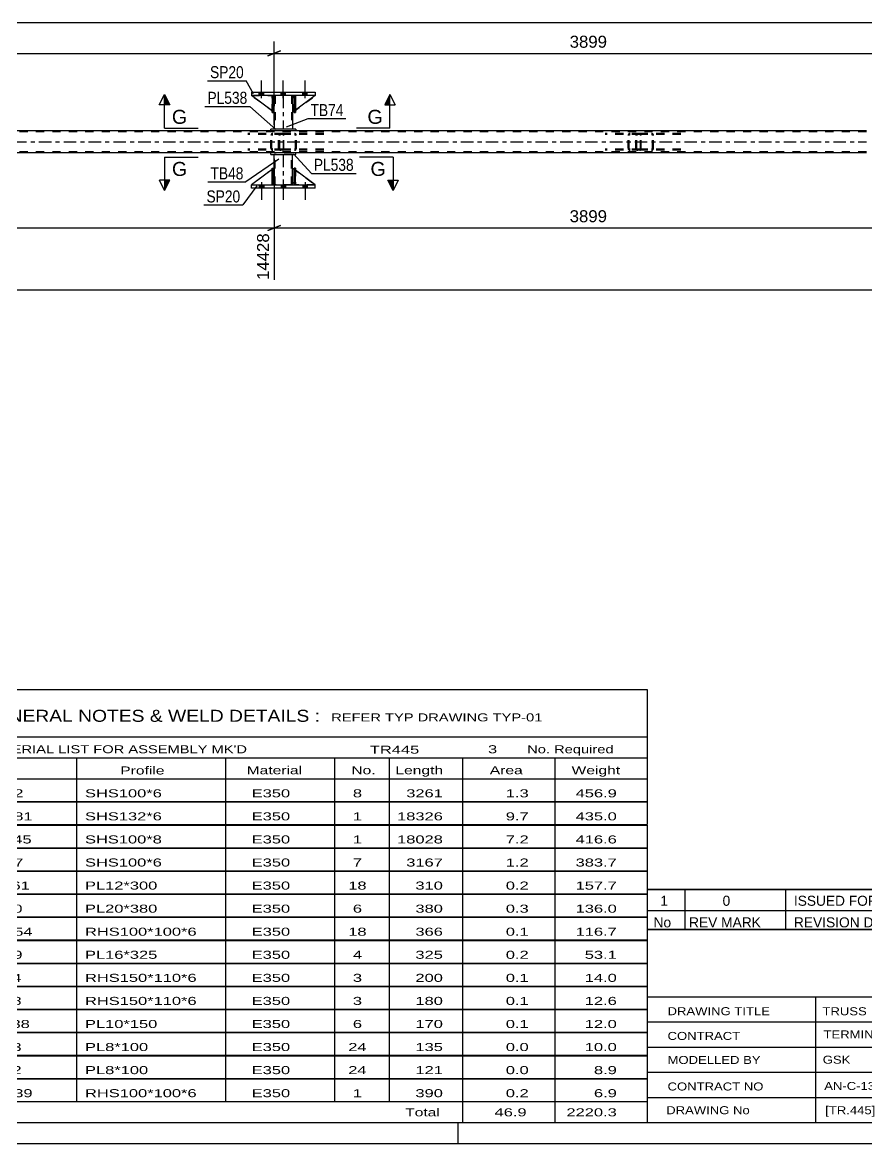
# Model space of a CAD drawing. Header units: millimetres. Extents: x 0 to 841, y 0 to 594.
# Drawn here: x 527.1 to 728.3, y 0 to 267.3 of the extents above; entities that cross this region are included whole.
import ezdxf

# ---------------------------------------------------------------- set-up
doc = ezdxf.new("R2010")
doc.units = ezdxf.units.MM
doc.linetypes.add('DXK_LINE_DOT2', pattern=[3.9198, 1.9599, -1.9599])
doc.linetypes.add('DXK_LINE_DOT3', pattern=[5.9187, 2.979, -0.9799, 0.9799, -0.9799])
doc.styles.add('Arial', font='ARIAL.TTF', dxfattribs={"height": 0.2})
doc.styles.add('Arial Narrow', font='ARIALN.TTF', dxfattribs={"height": 0.2})

# ---------------------------------------------------------------- blocks, each defined once
blk = doc.blocks.new('Unknown-317662454-1113')
at = {"color": 5, "linetype": 'Continuous'}
for p, q in [((5, 5), (836, 5)), ((631, 0), (631, 5)), ((0, 0), (841, 0))]:
    blk.add_line(p, q, dxfattribs=at)
blk = doc.blocks.new('Part-317662454-4655 - 4581')
at = {"color": 2, "linetype": 'Continuous'}
for p, q in [((591.83, 249.63), (591.48, 249.27)), ((591.48, 249.27), (591.48, 245.87)), ((596.88, 249.87), (592.15, 246.37)), ((591.48, 245.87), (591.83, 246.13))]:
    blk.add_line(p, q, dxfattribs=at)
at = {"color": 7, "linetype": 'DXK_LINE_DOT2'}
for p, q in [((592.08, 249.87), (591.83, 249.63)), ((596.88, 249.87), (592.08, 249.87)), ((596.88, 249.87), (596.88, 249.87)), ((596.88, 249.87), (596.88, 249.87)), ((592.15, 246.37), (591.83, 246.13))]:
    blk.add_line(p, q, dxfattribs=at)
blk = doc.blocks.new('Part-317662454-4632 - 4581')
at = {"color": 2, "linetype": 'Continuous'}
for p, q in [((592.28, 236.19), (586.28, 236.19)), ((586.28, 235.79), (586.28, 236.19)), ((586.28, 235.79), (592.28, 235.79)), ((592.28, 235.79), (592.28, 236.19))]:
    blk.add_line(p, q, dxfattribs=at)
blk = doc.blocks.new('Part-317662454-4585 - 4581')
at = {"color": 7, "linetype": 'DXK_LINE_DOT2'}
for p, q in [((588.67, 240.83), (588.48, 240.8)), ((588.58, 240.57), (588.67, 240.59)), ((598.9, 240.83), (588.67, 240.83)), ((598.9, 240.59), (588.67, 240.59)), ((592.1, 240.8), (591.91, 240.83)), ((591.91, 240.59), (592.01, 240.57)), ((588.2, 240.54), (588.16, 240.35)), ((588.16, 237.31), (588.16, 240.35)), ((588.42, 240.35), (588.44, 240.44)), ((588.42, 237.31), (588.42, 240.35)), ((588.44, 240.44), (588.49, 240.52)), ((588.49, 240.52), (588.58, 240.57)), ((592.01, 240.57), (592.09, 240.52)), ((592.09, 240.52), (592.14, 240.44)), ((592.14, 240.44), (592.16, 240.35)), ((592.16, 237.31), (592.16, 240.35)), ((592.42, 240.35), (592.38, 240.54)), ((592.42, 237.31), (592.42, 240.35)), ((588.16, 237.31), (588.2, 237.13)), ((588.44, 237.22), (588.42, 237.31)), ((588.49, 237.14), (588.44, 237.22)), ((588.48, 236.87), (588.67, 236.83)), ((588.58, 237.09), (588.49, 237.14)), ((588.67, 237.07), (588.58, 237.09)), ((598.9, 237.07), (588.67, 237.07)), ((598.9, 236.83), (588.67, 236.83)), ((592.01, 237.09), (591.91, 237.07)), ((591.91, 236.83), (592.1, 236.87)), ((592.09, 237.14), (592.01, 237.09)), ((592.14, 237.22), (592.09, 237.14)), ((592.16, 237.31), (592.14, 237.22)), ((592.38, 237.13), (592.42, 237.31))]:
    blk.add_line(p, q, dxfattribs=at)
for centre, start, end in [((588.65, 240.33), 110.7583, 155.6801), ((591.93, 240.33), 24.3199, 69.2417), ((588.65, 237.33), 204.3199, 249.2417), ((591.93, 237.33), 290.7583, 335.6801)]:
    blk.add_arc(centre, 0.496, start, end, dxfattribs=at)
blk = doc.blocks.new('Part-317662454-4637 - 4581')
at = {"color": 2, "linetype": 'Continuous'}
for p, q in [((592.28, 241.87), (586.28, 241.87)), ((586.28, 241.47), (586.28, 241.87)), ((592.28, 241.47), (586.28, 241.47)), ((592.28, 241.87), (592.28, 241.47))]:
    blk.add_line(p, q, dxfattribs=at)
blk = doc.blocks.new('Part-317662454-4652 - 4581')
at = {"color": 2, "linetype": 'Continuous'}
for p, q in [((581.68, 250.67), (581.68, 249.87)), ((581.68, 250.67), (596.88, 250.67)), ((596.88, 249.87), (581.68, 249.87)), ((596.88, 250.67), (596.88, 249.87))]:
    blk.add_line(p, q, dxfattribs=at)
blk = doc.blocks.new('Part-317662454-4654 - 4581')
at = {"color": 7, "linetype": 'DXK_LINE_DOT2'}
for p, q in [((592.08, 249.87), (591.48, 249.27)), ((591.48, 245.87), (596.88, 249.87)), ((591.48, 249.27), (591.48, 245.87)), ((596.88, 249.87), (592.08, 249.87))]:
    blk.add_line(p, q, dxfattribs=at)
blk = doc.blocks.new('Part-317662454-4663 - 4581')
at = {"color": 7, "linetype": 'DXK_LINE_DOT2'}
for p, q in [((587.08, 232.59), (581.68, 228.59)), ((587.08, 229.19), (587.08, 232.59)), ((587.08, 232.59), (587.08, 229.19)), ((581.68, 228.59), (586.48, 228.59)), ((586.48, 228.59), (587.08, 229.19)), ((587.08, 229.19), (586.48, 228.59)), ((587.08, 229.19), (587.08, 229.19))]:
    blk.add_line(p, q, dxfattribs=at)
blk = doc.blocks.new('Part-317662454-4666 - 4581')
at = {"color": 2, "linetype": 'Continuous'}
for p, q in [((591.83, 228.59), (591.83, 232.59)), ((591.83, 232.59), (592.15, 232.59)), ((592.15, 228.59), (592.15, 232.59)), ((591.83, 228.59), (591.83, 228.59)), ((592.15, 228.59), (591.83, 228.59))]:
    blk.add_line(p, q, dxfattribs=at)
at = {"color": 7, "linetype": 'DXK_LINE_DOT2'}
for p, q in [((591.83, 232.59), (591.83, 229.19)), ((592.15, 229.19), (592.15, 232.59)), ((591.83, 229.19), (591.83, 228.59)), ((591.83, 229.19), (592.15, 229.19)), ((591.83, 228.59), (591.83, 228.59)), ((591.83, 228.59), (591.83, 228.59)), ((592.15, 228.59), (592.15, 229.19)), ((592.15, 228.59), (592.15, 228.59))]:
    blk.add_line(p, q, dxfattribs=at)
blk = doc.blocks.new('Part-317662454-4673 - 4581')
at = {"color": 7, "linetype": 'DXK_LINE_DOT2'}
for p, q in [((674.29, 240.83), (665.97, 240.83)), ((674.29, 240.59), (665.97, 240.59)), ((671.95, 240.83), (671.76, 240.8)), ((671.86, 240.57), (671.95, 240.59)), ((673.3, 240.59), (673.3, 240.83)), ((674.39, 240.8), (674.29, 240.83)), ((674.29, 240.59), (674.34, 240.57)), ((674.48, 240.69), (674.39, 240.8)), ((674.54, 240.54), (674.48, 240.69)), ((671.49, 240.54), (671.45, 240.35)), ((671.45, 237.31), (671.45, 240.35)), ((671.7, 240.35), (671.72, 240.44)), ((671.7, 237.31), (671.7, 240.35)), ((671.72, 240.44), (671.78, 240.52)), ((671.78, 240.52), (671.86, 240.57)), ((674.34, 240.57), (674.38, 240.52)), ((674.38, 240.52), (674.41, 240.44)), ((674.41, 240.44), (674.42, 240.35)), ((674.42, 237.31), (674.42, 240.35)), ((674.56, 240.35), (674.54, 240.54)), ((674.56, 237.31), (674.56, 240.35)), ((674.29, 237.07), (665.97, 237.07)), ((674.29, 236.83), (665.97, 236.83)), ((671.45, 237.31), (671.49, 237.13)), ((671.72, 237.22), (671.7, 237.31)), ((671.78, 237.14), (671.72, 237.22)), ((671.76, 236.87), (671.95, 236.83)), ((671.86, 237.09), (671.78, 237.14)), ((671.95, 237.07), (671.86, 237.09)), ((673.3, 236.83), (673.3, 237.07)), ((674.34, 237.09), (674.29, 237.07)), ((674.29, 236.83), (674.39, 236.87)), ((674.38, 237.14), (674.34, 237.09)), ((674.41, 237.22), (674.38, 237.14)), ((674.39, 236.87), (674.48, 236.97)), ((674.42, 237.31), (674.41, 237.22)), ((674.48, 236.97), (674.54, 237.13)), ((674.54, 237.13), (674.56, 237.31))]:
    blk.add_line(p, q, dxfattribs=at)
for centre, start, end in [((671.94, 240.34), 111.1941, 156.1506), ((671.94, 237.33), 203.8494, 248.8059)]:
    blk.add_arc(centre, 0.492, start, end, dxfattribs=at)
blk = doc.blocks.new('Part-317662454-4675 - 4581')
at = {"color": 2, "linetype": 'Continuous'}
for p, q in [((587.08, 232.59), (586.95, 232.5)), ((587.08, 229.19), (587.08, 232.59)), ((586.63, 232.26), (581.68, 228.59)), ((586.63, 228.75), (586.48, 228.59)), ((587.08, 229.19), (586.95, 229.07)), ((587.08, 229.19), (587.08, 229.19))]:
    blk.add_line(p, q, dxfattribs=at)
at = {"color": 7, "linetype": 'DXK_LINE_DOT2'}
for p, q in [((587.08, 229.19), (587.08, 232.59)), ((586.95, 232.5), (586.63, 232.26)), ((581.68, 228.59), (581.68, 228.59)), ((581.68, 228.59), (586.48, 228.59)), ((587.08, 229.19), (586.48, 228.59)), ((586.95, 229.07), (586.63, 228.75))]:
    blk.add_line(p, q, dxfattribs=at)
blk = doc.blocks.new('Part-317662454-4676 - 4581')
at = {"color": 7, "linetype": 'DXK_LINE_DOT2'}
for p, q in [((592.15, 232.59), (591.83, 232.59)), ((591.83, 229.19), (591.83, 232.59)), ((591.83, 232.59), (591.83, 228.59)), ((592.15, 232.59), (592.15, 229.19)), ((592.15, 228.59), (592.15, 232.59)), ((592.15, 229.19), (591.83, 229.19)), ((591.83, 228.59), (591.83, 229.19)), ((592.15, 228.59), (591.83, 228.59)), ((592.15, 229.19), (592.15, 228.59)), ((592.15, 228.59), (592.15, 228.59))]:
    blk.add_line(p, q, dxfattribs=at)
blk = doc.blocks.new('Part-317662454-4694 - 4581')
at = {"color": 7, "linetype": 'DXK_LINE_DOT2'}
for p, q in [((673.81, 240.83), (673.61, 240.8)), ((673.71, 240.57), (673.81, 240.59)), ((684.04, 240.83), (673.81, 240.83)), ((684.04, 240.59), (673.81, 240.59)), ((677.24, 240.8), (677.04, 240.83)), ((677.04, 240.59), (677.14, 240.57)), ((673.34, 240.54), (673.3, 240.35)), ((673.3, 237.31), (673.3, 240.35)), ((673.55, 240.35), (673.57, 240.44)), ((673.55, 237.31), (673.55, 240.35)), ((673.57, 240.44), (673.63, 240.52)), ((673.63, 240.52), (673.71, 240.57)), ((677.14, 240.57), (677.22, 240.52)), ((677.22, 240.52), (677.28, 240.44)), ((677.28, 240.44), (677.3, 240.35)), ((677.3, 237.31), (677.3, 240.35)), ((677.55, 240.35), (677.51, 240.54)), ((677.55, 237.31), (677.55, 240.35)), ((673.3, 237.31), (673.34, 237.13)), ((673.57, 237.22), (673.55, 237.31)), ((673.63, 237.14), (673.57, 237.22)), ((673.61, 236.87), (673.81, 236.83)), ((673.71, 237.09), (673.63, 237.14)), ((673.81, 237.07), (673.71, 237.09)), ((684.04, 237.07), (673.81, 237.07)), ((684.04, 236.83), (673.81, 236.83)), ((677.14, 237.09), (677.04, 237.07)), ((677.04, 236.83), (677.24, 236.87)), ((677.22, 237.14), (677.14, 237.09)), ((677.28, 237.22), (677.22, 237.14)), ((677.3, 237.31), (677.28, 237.22)), ((677.51, 237.13), (677.55, 237.31))]:
    blk.add_line(p, q, dxfattribs=at)
for centre, start, end in [((673.79, 240.33), 110.7583, 155.6801), ((677.06, 240.33), 24.3199, 69.2417), ((673.79, 237.33), 204.3199, 249.2417), ((677.06, 237.33), 290.7583, 335.6801)]:
    blk.add_arc(centre, 0.496, start, end, dxfattribs=at)
blk = doc.blocks.new('Part-317662454-4734 - 4581')
at = {"color": 7, "linetype": 'DXK_LINE_DOT2'}
for p, q in [((587.08, 245.87), (581.68, 249.87)), ((581.68, 249.87), (586.48, 249.87)), ((586.48, 249.87), (587.08, 249.27)), ((587.08, 249.27), (586.48, 249.87)), ((587.08, 249.27), (587.08, 245.87)), ((587.08, 249.27), (587.08, 249.27)), ((587.08, 249.27), (587.08, 245.87))]:
    blk.add_line(p, q, dxfattribs=at)
blk = doc.blocks.new('Part-317662454-4735 - 4581')
at = {"color": 2, "linetype": 'Continuous'}
for p, q in [((586.63, 246.2), (581.68, 249.87)), ((586.63, 249.72), (586.48, 249.87)), ((587.08, 249.27), (586.95, 249.4)), ((587.08, 249.27), (587.08, 249.27)), ((587.08, 245.87), (587.08, 249.27)), ((586.95, 245.97), (587.08, 245.87)), ((587.08, 245.87), (587.08, 245.87))]:
    blk.add_line(p, q, dxfattribs=at)
at = {"color": 7, "linetype": 'DXK_LINE_DOT2'}
for p, q in [((586.48, 249.87), (581.68, 249.87)), ((581.68, 249.87), (581.68, 249.87)), ((586.48, 249.87), (587.08, 249.27)), ((586.95, 249.4), (586.63, 249.72)), ((587.08, 249.27), (587.08, 245.87)), ((586.95, 245.97), (586.63, 246.2))]:
    blk.add_line(p, q, dxfattribs=at)
blk = doc.blocks.new('Part-317662454-4736 - 4581')
at = {"color": 7, "linetype": 'DXK_LINE_DOT2'}
for p, q in [((591.83, 249.27), (591.83, 249.87)), ((591.83, 249.87), (591.83, 249.87)), ((591.83, 249.87), (591.83, 245.87)), ((591.83, 249.87), (592.15, 249.87)), ((591.83, 245.87), (591.83, 249.27)), ((591.83, 249.27), (592.15, 249.27)), ((592.15, 249.87), (592.15, 249.27)), ((592.15, 245.87), (592.15, 249.87)), ((592.15, 249.27), (592.15, 245.87)), ((591.83, 245.87), (592.15, 245.87))]:
    blk.add_line(p, q, dxfattribs=at)
blk = doc.blocks.new('Part-317662454-4747 - 4581')
at = {"color": 7, "linetype": 'DXK_LINE_DOT2'}
for p, q in [((586.63, 232.59), (586.95, 232.59)), ((586.63, 229.19), (586.63, 232.59)), ((586.63, 232.59), (586.63, 228.59)), ((586.95, 232.59), (586.95, 229.19)), ((586.95, 228.59), (586.95, 232.5)), ((586.95, 229.19), (586.63, 229.19)), ((586.63, 228.59), (586.63, 229.19)), ((586.95, 228.59), (586.63, 228.59)), ((586.95, 229.19), (586.95, 228.59)), ((586.95, 228.59), (586.95, 228.59))]:
    blk.add_line(p, q, dxfattribs=at)
blk = doc.blocks.new('Part-317662454-4749 - 4581')
at = {"color": 2, "linetype": 'Continuous'}
for p, q in [((586.63, 228.59), (586.63, 232.59)), ((586.63, 232.59), (586.95, 232.59)), ((586.95, 228.59), (586.95, 232.59)), ((586.63, 228.59), (586.63, 228.59)), ((586.95, 228.59), (586.63, 228.59))]:
    blk.add_line(p, q, dxfattribs=at)
at = {"color": 7, "linetype": 'DXK_LINE_DOT2'}
for p, q in [((586.63, 232.59), (586.63, 229.19)), ((586.95, 229.19), (586.95, 232.59)), ((586.63, 229.19), (586.63, 228.59)), ((586.63, 229.19), (586.95, 229.19)), ((586.63, 228.59), (586.63, 228.59)), ((586.63, 228.59), (586.63, 228.59)), ((586.95, 228.59), (586.95, 229.19)), ((586.95, 228.59), (586.95, 228.59))]:
    blk.add_line(p, q, dxfattribs=at)
blk = doc.blocks.new('Part-317662454-4872 - 4581')
at = {"color": 7, "linetype": 'DXK_LINE_DOT2'}
for p, q in [((591.48, 229.19), (591.48, 232.59)), ((591.48, 232.59), (596.88, 228.59)), ((592.08, 228.59), (591.48, 229.19)), ((596.88, 228.59), (592.08, 228.59))]:
    blk.add_line(p, q, dxfattribs=at)
blk = doc.blocks.new('Part-317662454-4770 - 4581')
at = {"color": 2, "linetype": 'Continuous'}
for p, q in [((728.27, 241.47), (69.36, 241.47)), ((728.27, 236.19), (69.36, 236.19))]:
    blk.add_line(p, q, dxfattribs=at)
at = {"color": 7, "linetype": 'DXK_LINE_DOT2'}
for p, q in [((728.27, 241.23), (69.36, 241.23)), ((728.27, 236.43), (69.36, 236.43))]:
    blk.add_line(p, q, dxfattribs=at)
at = {"color": 7, "linetype": 'DXK_LINE_DOT3'}
blk.add_line((69.36, 238.83), (728.27, 238.83), dxfattribs=at)
blk = doc.blocks.new('Bolt-317662454-4784 - 4581')
at = {"linetype": 'Continuous'}
for points in [[(583.56, 227.79), (584.6, 227.79), (584.6, 228.59), (583.56, 228.59)], [(583.56, 227.79), (584.6, 227.79), (584.6, 228.59), (583.56, 228.59)], [(583.56, 227.79), (584.6, 227.79), (584.6, 228.59), (583.56, 228.59)], [(588.76, 227.79), (589.8, 227.79), (589.8, 228.59), (588.76, 228.59)], [(588.76, 227.79), (589.8, 227.79), (589.8, 228.59), (588.76, 228.59)], [(593.96, 227.79), (595, 227.79), (595, 228.59), (593.96, 228.59)], [(593.96, 227.79), (595, 227.79), (595, 228.59), (593.96, 228.59)], [(593.96, 227.79), (595, 227.79), (595, 228.59), (593.96, 228.59)]]:
    blk.add_hatch(color=1, dxfattribs=at).paths.add_polyline_path(points)
at = {"color": 1, "linetype": 'Continuous'}
for p, q in [((583.56, 228.59), (583.56, 227.79)), ((583.56, 228.59), (583.56, 227.79)), ((583.56, 228.59), (583.56, 227.79)), ((584.08, 229.19), (584.08, 224.99)), ((584.08, 229.19), (584.08, 224.99)), ((584.08, 229.19), (584.08, 224.99)), ((584.6, 228.59), (584.6, 227.79)), ((584.6, 228.59), (584.6, 227.79)), ((584.6, 228.59), (584.6, 227.79)), ((588.76, 228.59), (588.76, 227.79)), ((588.76, 228.59), (588.76, 227.79)), ((589.28, 229.19), (589.28, 224.99)), ((589.28, 229.19), (589.28, 224.99)), ((589.8, 228.59), (589.8, 227.79)), ((589.8, 228.59), (589.8, 227.79)), ((593.96, 228.59), (593.96, 227.79)), ((593.96, 228.59), (593.96, 227.79)), ((593.96, 228.59), (593.96, 227.79)), ((594.48, 229.19), (594.48, 224.99)), ((594.48, 229.19), (594.48, 224.99)), ((594.48, 229.19), (594.48, 224.99)), ((595, 228.59), (595, 227.79)), ((595, 228.59), (595, 227.79)), ((595, 228.59), (595, 227.79))]:
    blk.add_line(p, q, dxfattribs=at)
blk = doc.blocks.new('Part-317662454-4809 - 4581')
at = {"color": 2, "linetype": 'Continuous'}
for p, q in [((581.68, 227.79), (581.68, 228.59)), ((581.68, 228.59), (596.88, 228.59)), ((596.88, 227.79), (581.68, 227.79)), ((596.88, 227.79), (596.88, 228.59))]:
    blk.add_line(p, q, dxfattribs=at)
blk = doc.blocks.new('Part-317662454-4810 - 4581')
at = {"color": 2, "linetype": 'Continuous'}
for p, q in [((592.15, 249.87), (591.83, 249.87)), ((591.83, 249.87), (591.83, 245.87)), ((592.15, 249.87), (592.15, 249.87)), ((592.15, 249.87), (592.15, 245.87)), ((592.15, 245.87), (591.83, 245.87))]:
    blk.add_line(p, q, dxfattribs=at)
at = {"color": 7, "linetype": 'DXK_LINE_DOT2'}
for p, q in [((591.83, 249.87), (591.83, 249.27)), ((591.83, 249.87), (591.83, 249.87)), ((592.15, 249.27), (591.83, 249.27)), ((591.83, 249.27), (591.83, 245.87)), ((592.15, 249.27), (592.15, 249.87)), ((592.15, 249.87), (592.15, 249.87)), ((592.15, 245.87), (592.15, 249.27))]:
    blk.add_line(p, q, dxfattribs=at)
blk = doc.blocks.new('Part-317662454-4837 - 4581')
at = {"color": 2, "linetype": 'Continuous'}
for p, q in [((587.08, 232.59), (587.08, 235.79)), ((591.48, 232.59), (591.48, 235.79)), ((587.08, 228.59), (587.08, 229.19)), ((591.48, 228.59), (591.48, 229.19))]:
    blk.add_line(p, q, dxfattribs=at)
at = {"color": 7, "linetype": 'DXK_LINE_DOT2'}
for p, q in [((591.48, 235.79), (587.08, 235.79)), ((587.32, 228.59), (587.32, 235.79)), ((591.24, 228.59), (591.24, 235.79)), ((587.08, 229.19), (587.08, 232.59)), ((591.48, 229.19), (591.48, 232.59)), ((591.48, 228.59), (587.08, 228.59))]:
    blk.add_line(p, q, dxfattribs=at)
at = {"color": 7, "linetype": 'DXK_LINE_DOT3'}
blk.add_line((589.28, 235.79), (589.28, 228.59), dxfattribs=at)
blk = doc.blocks.new('Part-317662454-4840 - 4581')
at = {"color": 7, "linetype": 'DXK_LINE_DOT2'}
for p, q in [((586.63, 249.27), (586.63, 249.87)), ((586.63, 249.87), (586.63, 249.87)), ((586.63, 249.87), (586.63, 245.87)), ((586.63, 249.87), (586.95, 249.87)), ((586.63, 245.87), (586.63, 249.27)), ((586.63, 249.27), (586.95, 249.27)), ((586.95, 249.87), (586.95, 249.27)), ((586.95, 245.87), (586.95, 249.87)), ((586.95, 249.27), (586.95, 245.87)), ((586.63, 245.87), (586.95, 245.87))]:
    blk.add_line(p, q, dxfattribs=at)
blk = doc.blocks.new('Part-317662454-4842 - 4581')
at = {"color": 2, "linetype": 'Continuous'}
for p, q in [((586.95, 249.87), (586.63, 249.87)), ((586.63, 249.87), (586.63, 245.87)), ((586.95, 249.87), (586.95, 249.87)), ((586.95, 249.87), (586.95, 245.87)), ((586.95, 245.87), (586.63, 245.87))]:
    blk.add_line(p, q, dxfattribs=at)
at = {"color": 7, "linetype": 'DXK_LINE_DOT2'}
for p, q in [((586.63, 249.87), (586.63, 249.27)), ((586.63, 249.87), (586.63, 249.87)), ((586.95, 249.27), (586.63, 249.27)), ((586.63, 249.27), (586.63, 245.87)), ((586.95, 249.27), (586.95, 249.87)), ((586.95, 249.87), (586.95, 249.87)), ((586.95, 245.87), (586.95, 249.27))]:
    blk.add_line(p, q, dxfattribs=at)
blk = doc.blocks.new('Part-317662454-4854 - 4581')
at = {"color": 7, "linetype": 'DXK_LINE_DOT2'}
for p, q in [((589.15, 240.83), (580.83, 240.83)), ((589.15, 240.59), (580.83, 240.59)), ((586.82, 240.83), (586.63, 240.8)), ((586.72, 240.57), (586.82, 240.59)), ((588.16, 240.59), (588.16, 240.83)), ((589.26, 240.8), (589.15, 240.83)), ((589.15, 240.59), (589.21, 240.57)), ((589.35, 240.69), (589.26, 240.8)), ((589.41, 240.54), (589.35, 240.69)), ((586.36, 240.54), (586.32, 240.35)), ((586.32, 237.31), (586.32, 240.35)), ((586.57, 240.35), (586.59, 240.44)), ((586.57, 237.31), (586.57, 240.35)), ((586.59, 240.44), (586.64, 240.52)), ((586.64, 240.52), (586.72, 240.57)), ((589.21, 240.57), (589.25, 240.52)), ((589.25, 240.52), (589.28, 240.44)), ((589.28, 240.44), (589.29, 240.35)), ((589.29, 237.31), (589.29, 240.35)), ((589.43, 240.35), (589.41, 240.54)), ((589.43, 237.31), (589.43, 240.35)), ((589.15, 237.07), (580.83, 237.07)), ((589.15, 236.83), (580.83, 236.83)), ((586.32, 237.31), (586.36, 237.13)), ((586.59, 237.22), (586.57, 237.31)), ((586.64, 237.14), (586.59, 237.22)), ((586.63, 236.87), (586.82, 236.83)), ((586.72, 237.09), (586.64, 237.14)), ((586.82, 237.07), (586.72, 237.09)), ((588.16, 236.83), (588.16, 237.07)), ((589.21, 237.09), (589.15, 237.07)), ((589.15, 236.83), (589.26, 236.87)), ((589.25, 237.14), (589.21, 237.09)), ((589.28, 237.22), (589.25, 237.14)), ((589.26, 236.87), (589.35, 236.97)), ((589.29, 237.31), (589.28, 237.22)), ((589.35, 236.97), (589.41, 237.13)), ((589.41, 237.13), (589.43, 237.31))]:
    blk.add_line(p, q, dxfattribs=at)
for centre, start, end in [((586.81, 240.34), 111.1941, 156.1506), ((586.81, 237.33), 203.8494, 248.8059)]:
    blk.add_arc(centre, 0.492, start, end, dxfattribs=at)
blk = doc.blocks.new('Bolt-317662454-4857 - 4581')
at = {"linetype": 'Continuous'}
for points in [[(584.6, 250.67), (583.56, 250.67), (583.56, 249.87), (584.6, 249.87)], [(584.6, 250.67), (583.56, 250.67), (583.56, 249.87), (584.6, 249.87)], [(584.6, 250.67), (583.56, 250.67), (583.56, 249.87), (584.6, 249.87)], [(589.8, 250.67), (588.76, 250.67), (588.76, 249.87), (589.8, 249.87)], [(589.8, 250.67), (588.76, 250.67), (588.76, 249.87), (589.8, 249.87)], [(595, 250.67), (593.96, 250.67), (593.96, 249.87), (595, 249.87)], [(595, 250.67), (593.96, 250.67), (593.96, 249.87), (595, 249.87)], [(595, 250.67), (593.96, 250.67), (593.96, 249.87), (595, 249.87)]]:
    blk.add_hatch(color=1, dxfattribs=at).paths.add_polyline_path(points)
at = {"color": 1, "linetype": 'Continuous'}
for p, q in [((584.08, 249.27), (584.08, 253.47)), ((584.08, 249.27), (584.08, 253.47)), ((584.08, 249.27), (584.08, 253.47)), ((589.28, 249.27), (589.28, 253.47)), ((589.28, 249.27), (589.28, 253.47)), ((594.48, 249.27), (594.48, 253.47)), ((594.48, 249.27), (594.48, 253.47)), ((594.48, 249.27), (594.48, 253.47)), ((583.56, 249.87), (583.56, 250.67)), ((583.56, 249.87), (583.56, 250.67)), ((583.56, 249.87), (583.56, 250.67)), ((584.6, 249.87), (584.6, 250.67)), ((584.6, 249.87), (584.6, 250.67)), ((584.6, 249.87), (584.6, 250.67)), ((588.76, 249.87), (588.76, 250.67)), ((588.76, 249.87), (588.76, 250.67)), ((589.8, 249.87), (589.8, 250.67)), ((589.8, 249.87), (589.8, 250.67)), ((593.96, 249.87), (593.96, 250.67)), ((593.96, 249.87), (593.96, 250.67)), ((593.96, 249.87), (593.96, 250.67)), ((595, 249.87), (595, 250.67)), ((595, 249.87), (595, 250.67)), ((595, 249.87), (595, 250.67))]:
    blk.add_line(p, q, dxfattribs=at)
blk = doc.blocks.new('Part-317662454-4871 - 4581')
at = {"color": 2, "linetype": 'Continuous'}
for p, q in [((587.08, 249.87), (587.08, 249.27)), ((591.48, 249.87), (591.48, 249.27)), ((587.08, 245.87), (587.08, 241.87)), ((591.48, 245.87), (591.48, 241.87))]:
    blk.add_line(p, q, dxfattribs=at)
at = {"color": 7, "linetype": 'DXK_LINE_DOT2'}
for p, q in [((591.48, 249.87), (587.08, 249.87)), ((587.08, 249.27), (587.08, 245.87)), ((587.32, 249.87), (587.32, 241.87)), ((591.24, 249.87), (591.24, 241.87)), ((591.48, 249.27), (591.48, 245.87)), ((591.48, 241.87), (587.08, 241.87))]:
    blk.add_line(p, q, dxfattribs=at)
at = {"color": 7, "linetype": 'DXK_LINE_DOT3'}
blk.add_line((589.28, 249.87), (589.28, 241.87), dxfattribs=at)
blk = doc.blocks.new('Part-317662454-4873 - 4581')
at = {"color": 2, "linetype": 'Continuous'}
for p, q in [((591.48, 229.19), (591.48, 232.59)), ((591.48, 232.59), (591.83, 232.33)), ((596.88, 228.59), (592.15, 232.09)), ((591.83, 228.84), (591.48, 229.19))]:
    blk.add_line(p, q, dxfattribs=at)
at = {"color": 7, "linetype": 'DXK_LINE_DOT2'}
for p, q in [((592.15, 232.09), (591.83, 232.33)), ((591.83, 228.84), (592.08, 228.59)), ((592.08, 228.59), (596.88, 228.59))]:
    blk.add_line(p, q, dxfattribs=at)
blk = doc.blocks.new('StraightDimension-317662454-4930 - 4581')
at = {"color": 7, "linetype": 'Continuous'}
for p, q in [((736.89, 236.23), (736.89, 205.9)), ((587.08, 234.79), (587.08, 205.9)), ((588.58, 218.92), (585.58, 217.72)), ((587.08, 218.32), (736.89, 218.32)), ((735.39, 217.72), (738.39, 218.92))]:
    blk.add_line(p, q, dxfattribs=at)
at = {"color": 0}
blk.add_wipeout([(667.03, 219.07), (667.03, 223.27), (656.94, 223.27), (656.94, 219.07)], dxfattribs=at)
at = {"color": 0, "linetype": 'Continuous'}
blk.add_wipeout([(736.29, 217.62), (732.09, 217.62), (732.09, 205.3), (736.29, 205.3)], dxfattribs=at)
at = {"color": 3, "style": 'Arial'}
blk.add_text('3899', height=2.865, dxfattribs=at).set_placement((657.54, 219.67))
at = {"color": 3, "linetype": 'Continuous', "style": 'Arial'}
blk.add_text('18326', height=2.865, rotation=90.0002, dxfattribs=at).set_placement((735.69, 205.9))
blk = doc.blocks.new('StraightDimension-317662454-4879 - 4581')
at = {"color": 7, "linetype": 'Continuous'}
blk.add_line((60.1, 203.58), (737.53, 203.58), dxfattribs=at)
blk = doc.blocks.new('StraightDimension-317662454-4917 - 4581')
at = {"color": 7, "linetype": 'Continuous'}
for p, q in [((331.68, 234.79), (331.68, 208.12)), ((587.08, 234.79), (587.08, 205.9)), ((333.18, 218.92), (330.18, 217.72)), ((331.68, 218.32), (587.08, 218.32)), ((585.58, 217.72), (588.58, 218.92))]:
    blk.add_line(p, q, dxfattribs=at)
at = {"color": 0}
blk.add_wipeout([(464.43, 219.07), (464.43, 223.27), (454.33, 223.27), (454.33, 219.07)], dxfattribs=at)
at = {"color": 0, "linetype": 'Continuous'}
blk.add_wipeout([(586.48, 217.62), (582.28, 217.62), (582.28, 205.3), (586.48, 205.3)], dxfattribs=at)
at = {"color": 3, "style": 'Arial'}
blk.add_text('6385', height=2.865, dxfattribs=at).set_placement((454.93, 219.67))
at = {"color": 3, "linetype": 'Continuous', "style": 'Arial'}
blk.add_text('14428', height=2.865, rotation=90.0002, dxfattribs=at).set_placement((585.88, 205.9))
blk = doc.blocks.new('StraightDimension-317662454-4973 - 4581')
at = {"color": 7, "linetype": 'Continuous'}
for p, q in [((331.68, 242.87), (331.68, 262.78)), ((587.08, 242.87), (587.08, 262.78)), ((333.18, 260.53), (330.18, 259.33)), ((331.68, 259.93), (587.08, 259.93)), ((585.58, 259.33), (588.58, 260.53))]:
    blk.add_line(p, q, dxfattribs=at)
at = {"color": 0}
blk.add_wipeout([(464.43, 260.68), (464.43, 264.88), (454.33, 264.88), (454.33, 260.68)], dxfattribs=at)
at = {"color": 3, "style": 'Arial'}
blk.add_text('6385', height=2.865, dxfattribs=at).set_placement((454.93, 261.28))
blk = doc.blocks.new('StraightDimension-317662454-4986 - 4581')
at = {"color": 7, "linetype": 'Continuous'}
for p, q in [((587.08, 242.87), (587.08, 262.78)), ((736.89, 241.86), (736.89, 262.78)), ((588.58, 260.53), (585.58, 259.33)), ((587.08, 259.93), (736.89, 259.93)), ((735.39, 259.33), (738.39, 260.53))]:
    blk.add_line(p, q, dxfattribs=at)
at = {"color": 0}
blk.add_wipeout([(667.03, 260.68), (667.03, 264.88), (656.94, 264.88), (656.94, 260.68)], dxfattribs=at)
at = {"color": 3, "style": 'Arial'}
blk.add_text('3899', height=2.865, dxfattribs=at).set_placement((657.54, 261.28))
blk = doc.blocks.new('StraightDimension-317662454-16961 - 4581')
at = {"color": 7, "linetype": 'Continuous'}
blk.add_line((60.74, 267.31), (736.89, 267.31), dxfattribs=at)
blk = doc.blocks.new('Unknown-317662454-17746')
at = {"color": 7, "linetype": 'Continuous'}
for p, q in [((676, 51.05), (676, 5)), ((676, 51.05), (836, 51.05)), ((836, 51), (836, 5)), ((676, 35), (836, 35)), ((716.14, 35), (716.14, 5)), ((676, 29), (836, 29)), ((818, 5.05), (818, 29.05)), ((676, 23), (836, 23)), ((760.14, 23), (760.14, 5)), ((676, 17), (836, 17)), ((676, 11), (818, 11)), ((676, 5), (836, 5))]:
    blk.add_line(p, q, dxfattribs=at)
at = {"color": 7, "style": 'Arial Narrow'}
for s, height, width, p in [('DRAWING TITLE', 1.9089, 1.425378, (680.88, 30.61)), ('TRUSS', 1.909, 1.425378, (717.81, 30.59)), ('TERMINAL BUILDING', 1.9089, 1.425378, (718.06, 25.07)), ('CONTRACT', 1.909, 1.425378, (680.88, 24.71)), ('MODELLED BY', 1.9089, 1.425378, (680.88, 18.98)), ('GSK', 1.909, 1.425378, (717.88, 19.04)), ('ISSUED', 1.909, 1.425378, (760.94, 18.64)), ('08.05.2026', 1.909, 1.425378, (777.69, 18.52)), ('CONTRACT NO', 1.9089, 1.425378, (680.88, 12.66)), ('AN-C-1376', 1.909, 1.425378, (718.23, 12.78)), ('SCALE', 1.909, 1.425378, (760.94, 12.65)), ('A1', 6.204, 1.25, (822.24, 7.2)), ('DRAWING No', 1.909, 1.425378, (680.56, 7)), ('[TR.445]', 1.909, 1.425378, (718.46, 6.99)), ('1', 3.34, 1.5, (797.91, 5.68)), ('REVISION No.', 1.9089, 1.425378, (760.94, 5.77))]:
    blk.add_text(s, height=height, dxfattribs=dict(at, width=width)).set_placement(p)
at = {"color": 7, "linetype": 'Continuous', "style": 'Arial Narrow'}
for s, height, width, p in [('PH #', 2.1, 1.42538, (823.4, 24.55)), ('109', 2.1, 1.42538, (824.19, 18.65)), ('NTS', 1.909, 1.425378, (778, 13.05))]:
    blk.add_text(s, height=height, dxfattribs=dict(at, width=width)).set_placement(p)
blk = doc.blocks.new('Unknown-317662454-17747')
at = {"color": 7, "linetype": 'Continuous'}
for p, q in [((516, 108.25), (676, 108.25)), ((516, 97), (516, 108.25)), ((676, 108.25), (676, 97)), ((516, 97), (676, 97)), ((516, 97), (516, 92)), ((676, 97), (676, 92)), ((516, 92), (676, 92)), ((516, 92), (516, 87)), ((540, 92), (540, 87)), ((575.5, 92), (575.5, 87)), ((601.5, 92), (601.5, 87)), ((614.5, 92), (614.5, 87)), ((632, 92), (632, 87)), ((654, 92), (654, 87)), ((676, 92), (676, 87)), ((516, 87), (676, 87)), ((516, 86.95), (516, 81.55)), ((516, 86.95), (676, 86.95)), ((540, 87), (540, 81.5)), ((575.5, 87), (575.5, 81.5)), ((601.5, 87), (601.5, 81.5)), ((614.5, 87), (614.5, 81.5)), ((632, 87), (632, 81.5)), ((654, 87), (654, 81.5)), ((676, 86.95), (676, 81.55)), ((516, 81.55), (676, 81.55)), ((516, 81.45), (516, 76.05)), ((516, 81.45), (676, 81.45)), ((540, 81.5), (540, 76)), ((575.5, 81.5), (575.5, 76)), ((601.5, 81.5), (601.5, 76)), ((614.5, 81.5), (614.5, 76)), ((632, 81.5), (632, 76)), ((654, 81.5), (654, 76)), ((676, 81.45), (676, 76.05)), ((516, 76.05), (676, 76.05)), ((516, 75.95), (516, 70.55)), ((516, 75.95), (676, 75.95)), ((540, 76), (540, 70.5)), ((575.5, 76), (575.5, 70.5)), ((601.5, 76), (601.5, 70.5)), ((614.5, 76), (614.5, 70.5)), ((632, 76), (632, 70.5)), ((654, 76), (654, 70.5)), ((676, 75.95), (676, 70.55)), ((516, 70.55), (676, 70.55)), ((516, 70.45), (516, 65.05)), ((516, 70.45), (676, 70.45)), ((540, 70.5), (540, 65)), ((575.5, 70.5), (575.5, 65)), ((601.5, 70.5), (601.5, 65)), ((614.5, 70.5), (614.5, 65)), ((632, 70.5), (632, 65)), ((654, 70.5), (654, 65)), ((676, 70.45), (676, 65.05)), ((516, 65.05), (676, 65.05)), ((516, 64.95), (516, 59.55)), ((516, 64.95), (676, 64.95)), ((540, 65), (540, 59.5)), ((575.5, 65), (575.5, 59.5)), ((601.5, 65), (601.5, 59.5)), ((614.5, 65), (614.5, 59.5)), ((632, 65), (632, 59.5)), ((654, 65), (654, 59.5)), ((676, 64.95), (676, 59.55)), ((516, 59.55), (676, 59.55)), ((516, 59.45), (516, 54.05)), ((516, 59.45), (676, 59.45)), ((540, 59.5), (540, 54)), ((575.5, 59.5), (575.5, 54)), ((601.5, 59.5), (601.5, 54)), ((614.5, 59.5), (614.5, 54)), ((632, 59.5), (632, 54)), ((654, 59.5), (654, 54)), ((676, 59.45), (676, 54.05)), ((516, 54.05), (676, 54.05)), ((516, 53.95), (516, 48.55)), ((516, 53.95), (676, 53.95)), ((540, 54), (540, 48.5)), ((575.5, 54), (575.5, 48.5)), ((601.5, 54), (601.5, 48.5)), ((614.5, 54), (614.5, 48.5)), ((632, 54), (632, 48.5)), ((654, 54), (654, 48.5)), ((676, 53.95), (676, 48.55)), ((516, 48.55), (676, 48.55)), ((516, 48.45), (516, 43.05)), ((516, 48.45), (676, 48.45)), ((540, 48.5), (540, 43)), ((575.5, 48.5), (575.5, 43)), ((601.5, 48.5), (601.5, 43)), ((614.5, 48.5), (614.5, 43)), ((632, 48.5), (632, 43)), ((654, 48.5), (654, 43)), ((676, 48.45), (676, 43.05)), ((516, 43.05), (676, 43.05)), ((516, 42.95), (516, 37.55)), ((516, 42.95), (676, 42.95)), ((540, 43), (540, 37.5)), ((575.5, 43), (575.5, 37.5)), ((601.5, 43), (601.5, 37.5)), ((614.5, 43), (614.5, 37.5)), ((632, 43), (632, 37.5)), ((654, 43), (654, 37.5)), ((676, 42.95), (676, 37.55)), ((516, 37.55), (676, 37.55)), ((516, 37.45), (516, 32.05)), ((516, 37.45), (676, 37.45)), ((540, 37.5), (540, 32)), ((575.5, 37.5), (575.5, 32)), ((601.5, 37.5), (601.5, 32)), ((614.5, 37.5), (614.5, 32)), ((632, 37.5), (632, 32)), ((654, 37.5), (654, 32)), ((676, 37.45), (676, 32.05)), ((516, 32.05), (676, 32.05)), ((516, 31.95), (516, 26.55)), ((516, 31.95), (676, 31.95)), ((540, 32), (540, 26.5)), ((575.5, 32), (575.5, 26.5)), ((601.5, 32), (601.5, 26.5)), ((614.5, 32), (614.5, 26.5)), ((632, 32), (632, 26.5)), ((654, 32), (654, 26.5)), ((676, 31.95), (676, 26.55)), ((516, 26.55), (676, 26.55)), ((516, 26.45), (516, 21.05)), ((516, 26.45), (676, 26.45)), ((540, 26.5), (540, 21)), ((575.5, 26.5), (575.5, 21)), ((601.5, 26.5), (601.5, 21)), ((614.5, 26.5), (614.5, 21)), ((632, 26.5), (632, 21)), ((654, 26.5), (654, 21)), ((676, 26.45), (676, 21.05)), ((516, 21.05), (676, 21.05)), ((516, 20.95), (516, 15.55)), ((516, 20.95), (676, 20.95)), ((540, 21), (540, 15.5)), ((575.5, 21), (575.5, 15.5)), ((601.5, 21), (601.5, 15.5)), ((614.5, 21), (614.5, 15.5)), ((632, 21), (632, 15.5)), ((654, 21), (654, 15.5)), ((676, 20.95), (676, 15.55)), ((516, 15.55), (676, 15.55)), ((516, 15.45), (516, 10.05)), ((516, 15.45), (676, 15.45)), ((540, 15.5), (540, 10)), ((575.5, 15.5), (575.5, 10)), ((601.5, 15.5), (601.5, 10)), ((614.5, 15.5), (614.5, 10)), ((632, 15.5), (632, 10)), ((654, 15.5), (654, 10)), ((676, 15.45), (676, 10.05)), ((516, 10.05), (676, 10.05)), ((516, 10), (676, 10)), ((516, 10), (516, 5)), ((632, 10), (632, 5)), ((654, 10), (654, 5)), ((676, 10), (676, 5)), ((516, 5), (676, 5))]:
    blk.add_line(p, q, dxfattribs=at)
at = {"color": 7, "style": 'Arial Narrow'}
for s, height, width, p in [('GENERAL NOTES & WELD DETAILS :', 2.8633, 1.4, (517.15, 100.56)), ('REFER TYP DRAWING TYP-01', 1.9089, 1.6, (600.7, 100.66)), ("MATERIAL LIST FOR ASSEMBLY MK'D", 1.9089, 1.6, (517.15, 93.06)), ('TR445', 1.909, 1.794707, (609.9, 92.97)), ('3', 1.91, 1.794707, (638.08, 93.06)), ('No. Required', 1.9089, 1.6, (647.41, 93.06)), ('Mark', 1.909, 1.7, (517.34, 88)), ('Profile', 1.909, 1.7, (550.41, 88)), ('Material', 1.909, 1.7, (580.54, 88.06)), ('No.', 1.909, 1.7, (605.5, 88.06)), ('Length', 1.909, 1.7, (616, 88.06)), ('Area', 1.909, 1.7, (638.5, 88.06)), ('Weight', 1.909, 1.7, (658, 88.06))]:
    blk.add_text(s, height=height, dxfattribs=dict(at, width=width)).set_placement(p)
at = {"color": 7, "linetype": 'Continuous', "style": 'Arial Narrow'}
for s, height, width, p in [('M182', 1.909, 1.794707, (517.5, 82.56)), ('SHS100*6', 1.909, 1.794707, (542, 82.56)), ('E350', 1.909, 1.794707, (581.74, 82.56)), ('8', 1.91, 1.794707, (605.86, 82.56)), ('3261', 1.909, 1.794707, (618.58, 82.56)), ('1.3', 1.909, 1.794707, (642.32, 82.56)), ('456.9', 1.909, 1.794707, (658.96, 82.56)), ('BC181', 1.909, 1.794707, (517.5, 77.06)), ('SHS132*6', 1.909, 1.794707, (542, 77.06)), ('E350', 1.909, 1.794707, (581.74, 77.06)), ('1', 1.91, 1.794707, (605.86, 77.06)), ('18326', 1.909, 1.794707, (616.4, 77.06)), ('9.7', 1.909, 1.794707, (642.32, 77.06)), ('435.0', 1.909, 1.794707, (658.96, 77.06)), ('TR445', 1.909, 1.794707, (517.5, 71.56)), ('SHS100*8', 1.909, 1.794707, (542, 71.56)), ('E350', 1.909, 1.794707, (581.74, 71.56)), ('1', 1.91, 1.794707, (605.86, 71.56)), ('18028', 1.909, 1.794707, (616.4, 71.56)), ('7.2', 1.909, 1.794707, (642.32, 71.56)), ('416.6', 1.909, 1.794707, (658.96, 71.56)), ('M177', 1.909, 1.794707, (517.5, 66.06)), ('SHS100*6', 1.909, 1.794707, (542, 66.06)), ('E350', 1.909, 1.794707, (581.74, 66.06)), ('7', 1.91, 1.794707, (605.86, 66.06)), ('3167', 1.909, 1.794707, (618.58, 66.06)), ('1.2', 1.909, 1.794707, (642.32, 66.06)), ('383.7', 1.909, 1.794707, (658.96, 66.06)), ('PL761', 1.909, 1.794707, (517.5, 60.56)), ('PL12*300', 1.909, 1.794707, (542, 60.56)), ('E350', 1.909, 1.794707, (581.74, 60.56)), ('18', 1.909, 1.794707, (604.76, 60.56)), ('310', 1.909, 1.794707, (620.77, 60.56)), ('0.2', 1.909, 1.794707, (642.32, 60.56)), ('157.7', 1.909, 1.794707, (658.96, 60.56)), ('SP20', 1.909, 1.794707, (517.5, 55.06)), ('PL20*380', 1.909, 1.794707, (542, 55.06)), ('E350', 1.909, 1.794707, (581.74, 55.06)), ('6', 1.91, 1.794707, (605.86, 55.06)), ('380', 1.909, 1.794707, (620.77, 55.06)), ('0.3', 1.909, 1.794707, (642.32, 55.06)), ('136.0', 1.909, 1.794707, (658.96, 55.06)), ('M1454', 1.909, 1.794707, (517.5, 49.56)), ('RHS100*100*6', 1.9089, 1.794707, (542, 49.56)), ('E350', 1.909, 1.794707, (581.74, 49.56)), ('18', 1.909, 1.794707, (604.76, 49.56)), ('366', 1.909, 1.794707, (620.77, 49.56)), ('0.1', 1.909, 1.794707, (642.32, 49.56)), ('116.7', 1.909, 1.794707, (658.96, 49.56)), ('SP19', 1.909, 1.794707, (517.5, 44.06)), ('PL16*325', 1.909, 1.794707, (542, 44.06)), ('E350', 1.909, 1.794707, (581.74, 44.06)), ('4', 1.91, 1.794707, (605.86, 44.06)), ('325', 1.909, 1.794707, (620.77, 44.06)), ('0.2', 1.909, 1.794707, (642.32, 44.06)), ('53.1', 1.909, 1.794707, (661.14, 44.06)), ('TB74', 1.909, 1.794707, (517.5, 38.56)), ('RHS150*110*6', 1.9089, 1.794707, (542, 38.56)), ('E350', 1.909, 1.794707, (581.74, 38.56)), ('3', 1.91, 1.794707, (605.86, 38.56)), ('200', 1.909, 1.794707, (620.77, 38.56)), ('0.1', 1.909, 1.794707, (642.32, 38.56)), ('14.0', 1.909, 1.794707, (661.14, 38.56)), ('TB48', 1.909, 1.794707, (517.5, 33.06)), ('RHS150*110*6', 1.9089, 1.794707, (542, 33.06)), ('E350', 1.909, 1.794707, (581.74, 33.06)), ('3', 1.91, 1.794707, (605.86, 33.06)), ('180', 1.909, 1.794707, (620.77, 33.06)), ('0.1', 1.909, 1.794707, (642.32, 33.06)), ('12.6', 1.909, 1.794707, (661.14, 33.06)), ('PL538', 1.909, 1.794707, (517.5, 27.56)), ('PL10*150', 1.909, 1.794707, (542, 27.56)), ('E350', 1.909, 1.794707, (581.74, 27.56)), ('6', 1.91, 1.794707, (605.86, 27.56)), ('170', 1.909, 1.794707, (620.77, 27.56)), ('0.1', 1.909, 1.794707, (642.32, 27.56)), ('12.0', 1.909, 1.794707, (661.14, 27.56)), ('ST33', 1.909, 1.794707, (517.5, 22.06)), ('PL8*100', 1.909, 1.794707, (542, 22.06)), ('E350', 1.909, 1.794707, (581.74, 22.06)), ('24', 1.909, 1.794707, (604.76, 22.06)), ('135', 1.909, 1.794707, (620.77, 22.06)), ('0.0', 1.909, 1.794707, (642.32, 22.06)), ('10.0', 1.909, 1.794707, (661.14, 22.06)), ('ST32', 1.909, 1.794707, (517.5, 16.56)), ('PL8*100', 1.909, 1.794707, (542, 16.56)), ('E350', 1.909, 1.794707, (581.74, 16.56)), ('24', 1.909, 1.794707, (604.76, 16.56)), ('121', 1.909, 1.794707, (620.77, 16.56)), ('0.0', 1.909, 1.794707, (642.32, 16.56)), ('8.9', 1.909, 1.794707, (663.33, 16.56)), ('M1439', 1.909, 1.794707, (517.5, 11.06)), ('RHS100*100*6', 1.9089, 1.794707, (542, 11.06)), ('E350', 1.909, 1.794707, (581.74, 11.06)), ('1', 1.91, 1.794707, (605.86, 11.06)), ('390', 1.909, 1.794707, (620.77, 11.06)), ('0.2', 1.909, 1.794707, (642.32, 11.06)), ('6.9', 1.909, 1.794707, (663.33, 11.06)), ('Total', 1.909, 1.7, (618.33, 6.5)), ('46.9', 1.909, 1.794707, (639.64, 6.5)), ('2220.3', 1.909, 1.794707, (656.77, 6.5))]:
    blk.add_text(s, height=height, dxfattribs=dict(at, width=width)).set_placement(p)
blk = doc.blocks.new('Unknown-317662454-17749')
at = {"color": 7, "linetype": 'Continuous'}
for p, q in [((676, 60.55), (836, 60.55)), ((836, 60.55), (676, 60.55)), ((676, 60.55), (676, 55.55)), ((685, 60.55), (685, 55.55)), ((709, 60.55), (709, 55.55)), ((806, 60.55), (806, 55.55)), ((836, 60.55), (836, 55.55)), ((676, 55.55), (836, 55.55)), ((676, 55.55), (676, 51.05)), ((676, 55.55), (836, 55.55)), ((685, 55.55), (685, 51.05)), ((709, 55.55), (709, 51.05)), ((806, 55.55), (806, 51.05)), ((836, 55.55), (836, 51.05)), ((836, 51.05), (676, 51.05))]:
    blk.add_line(p, q, dxfattribs=at)
at = {"color": 7, "linetype": 'Continuous', "style": 'Arial Narrow'}
for s, height, width, p in [('1', 2.39, 1.196471, (679.16, 56.7)), ('0', 2.39, 1.196471, (694, 56.7)), ('ISSUED FOR CONSTRUCTION', 2.3861, 1.196471, (711, 56.7)), ('08.05.2026', 2.386, 1.196471, (812, 56.7)), ('No', 2.386, 1.2, (677.54, 51.55)), ('REV MARK', 2.386, 1.2, (686, 51.55)), ('REVISION DESCRIPTION', 2.3861, 1.2, (711, 51.55)), ('REV. DATE', 2.386, 1.2, (811.28, 51.55))]:
    blk.add_text(s, height=height, dxfattribs=dict(at, width=width)).set_placement(p)
blk = doc.blocks.new('Mark-317662454-4628 - 4581')
at = {"color": 0}
blk.add_wipeout([(606.06, 231.93), (606.06, 234.93), (596.56, 234.93), (596.56, 231.93)], dxfattribs=at)
blk.add_wipeout([(606.06, 231.93), (606.06, 234.93), (596.56, 234.93), (596.56, 231.93)], dxfattribs=at)
at = {"color": 30, "linetype": 'Continuous'}
for p, q in [((591.73, 236.02), (595.96, 231.33)), ((595.96, 231.33), (606.66, 231.33))]:
    blk.add_line(p, q, dxfattribs=at)
at = {"color": 3, "style": 'Arial Narrow'}
blk.add_text('PL538', height=2.863, dxfattribs=at).set_placement((596.56, 231.93))
blk = doc.blocks.new('Mark-317662454-4633 - 4581')
at = {"color": 0}
blk.add_wipeout([(580.7, 247.9), (580.7, 250.9), (571.2, 250.9), (571.2, 247.9)], dxfattribs=at)
blk.add_wipeout([(580.7, 247.9), (580.7, 250.9), (571.2, 250.9), (571.2, 247.9)], dxfattribs=at)
at = {"color": 30, "linetype": 'Continuous'}
for p in [(570.6, 247.3), (587.49, 241.78)]:
    blk.add_line(p, (581.3, 247.3), dxfattribs=at)
at = {"color": 3, "style": 'Arial Narrow'}
blk.add_text('PL538', height=2.863, dxfattribs=at).set_placement((571.2, 247.9))
blk = doc.blocks.new('SectionMark-317662454-5111 - 4581')
at = {"color": 6, "linetype": 'Continuous'}
for p, q in [((559.72, 247.63), (560.97, 250.13)), ((560.97, 242.13), (560.97, 250.13)), ((614.71, 242.13), (614.71, 250.13)), ((614.71, 250.13), (615.96, 247.63))]:
    blk.add_line(p, q, dxfattribs=at)
at = {"color": 0, "linetype": 'Continuous'}
for points in [[(566.35, 243.13), (566.35, 246.63), (562.72, 246.63), (562.72, 243.13)], [(612.96, 243.13), (612.96, 246.63), (609.33, 246.63), (609.33, 243.13)]]:
    blk.add_wipeout(points, dxfattribs=at)
at = {"linetype": 'Continuous'}
for points in [[(562.22, 247.63), (560.97, 247.63), (560.97, 250.13)], [(614.71, 247.63), (613.46, 247.63), (614.71, 250.13)]]:
    blk.add_hatch(color=6, dxfattribs=at).paths.add_polyline_path(points)
at = {"color": 6, "linetype": 'Continuous'}
for p, q in [((560.97, 250.13), (562.22, 247.63)), ((614.71, 250.13), (613.46, 247.63)), ((562.22, 247.63), (559.72, 247.63)), ((613.46, 247.63), (615.96, 247.63)), ((560.97, 242.13), (568.97, 242.13)), ((614.71, 242.13), (606.71, 242.13))]:
    blk.add_line(p, q, dxfattribs=at)
at = {"color": 3, "linetype": 'Continuous', "style": 'Arial'}
for p in [(562.72, 243.13), (609.33, 243.13)]:
    blk.add_text('G', height=3.34, dxfattribs=at).set_placement(p)
blk = doc.blocks.new('Mark-317662454-4648 - 4581')
at = {"color": 0}
blk.add_wipeout([(579.84, 254.02), (579.84, 257.02), (571.81, 257.02), (571.81, 254.02)], dxfattribs=at)
blk.add_wipeout([(579.84, 254.02), (579.84, 257.02), (571.81, 257.02), (571.81, 254.02)], dxfattribs=at)
at = {"color": 30, "linetype": 'Continuous'}
for p in [(571.21, 253.42), (582.19, 250.28)]:
    blk.add_line(p, (580.44, 253.42), dxfattribs=at)
at = {"color": 3, "style": 'Arial Narrow'}
blk.add_text('SP20', height=2.863, dxfattribs=at).set_placement((571.81, 254.02))
blk = doc.blocks.new('SectionMark-317662454-5113 - 4581')
at = {"color": 6, "linetype": 'Continuous'}
for p, q in [((560.98, 235.21), (560.98, 227.21)), ((615.43, 235.21), (615.43, 227.21)), ((560.98, 227.21), (559.73, 229.71)), ((616.68, 229.71), (615.43, 227.21))]:
    blk.add_line(p, q, dxfattribs=at)
at = {"color": 0, "linetype": 'Continuous'}
for points in [[(566.36, 230.71), (566.36, 234.21), (562.73, 234.21), (562.73, 230.71)], [(613.68, 230.71), (613.68, 234.21), (610.05, 234.21), (610.05, 230.71)]]:
    blk.add_wipeout(points, dxfattribs=at)
at = {"linetype": 'Continuous'}
for points in [[(560.98, 229.71), (562.23, 229.71), (560.98, 227.21)], [(614.18, 229.71), (615.43, 229.71), (615.43, 227.21)]]:
    blk.add_hatch(color=6, dxfattribs=at).paths.add_polyline_path(points)
at = {"color": 6, "linetype": 'Continuous'}
for p, q in [((560.98, 235.21), (568.98, 235.21)), ((615.43, 235.21), (607.43, 235.21)), ((562.23, 229.71), (559.73, 229.71)), ((560.98, 227.21), (562.23, 229.71)), ((614.18, 229.71), (616.68, 229.71)), ((615.43, 227.21), (614.18, 229.71))]:
    blk.add_line(p, q, dxfattribs=at)
at = {"color": 3, "linetype": 'Continuous', "style": 'Arial'}
for p in [(562.73, 230.71), (610.05, 230.71)]:
    blk.add_text('G', height=3.34, dxfattribs=at).set_placement(p)
blk = doc.blocks.new('Mark-317662454-4805 - 4581')
at = {"color": 0}
blk.add_wipeout([(579.01, 224.39), (579.01, 227.39), (570.97, 227.39), (570.97, 224.39)], dxfattribs=at)
blk.add_wipeout([(579.01, 224.39), (579.01, 227.39), (570.97, 227.39), (570.97, 224.39)], dxfattribs=at)
at = {"color": 30, "linetype": 'Continuous'}
for p in [(582.94, 228.32), (570.37, 223.79)]:
    blk.add_line(p, (579.61, 223.79), dxfattribs=at)
at = {"color": 3, "style": 'Arial Narrow'}
blk.add_text('SP20', height=2.863, dxfattribs=at).set_placement((570.97, 224.39))
blk = doc.blocks.new('Mark-317662454-4833 - 4581')
at = {"color": 0}
blk.add_wipeout([(579.78, 229.89), (579.78, 232.89), (571.92, 232.89), (571.92, 229.89)], dxfattribs=at)
blk.add_wipeout([(579.78, 229.89), (579.78, 232.89), (571.92, 232.89), (571.92, 229.89)], dxfattribs=at)
at = {"color": 30, "linetype": 'Continuous'}
for p in [(588.2, 234.74), (571.32, 229.29)]:
    blk.add_line(p, (580.38, 229.29), dxfattribs=at)
at = {"color": 3, "style": 'Arial Narrow'}
blk.add_text('TB48', height=2.863, dxfattribs=at).set_placement((571.92, 229.89))
blk = doc.blocks.new('Mark-317662454-4867 - 4581')
at = {"color": 0}
blk.add_wipeout([(603.62, 244.97), (603.62, 247.97), (595.77, 247.97), (595.77, 244.97)], dxfattribs=at)
blk.add_wipeout([(603.62, 244.97), (603.62, 247.97), (595.77, 247.97), (595.77, 244.97)], dxfattribs=at)
at = {"color": 30, "linetype": 'Continuous'}
for p, q in [((590, 242.44), (595.17, 244.37)), ((595.17, 244.37), (604.22, 244.37))]:
    blk.add_line(p, q, dxfattribs=at)
at = {"color": 3, "style": 'Arial Narrow'}
blk.add_text('TB74', height=2.863, dxfattribs=at).set_placement((595.77, 244.97))

msp = doc.modelspace()

# ---------------------------------------------------------------- block references
for name in ['Unknown-317662454-1113', 'Bolt-317662454-4857 - 4581', 'Part-317662454-4652 - 4581', 'Part-317662454-4734 - 4581', 'Part-317662454-4735 - 4581', 'Part-317662454-4840 - 4581', 'Part-317662454-4842 - 4581', 'Part-317662454-4871 - 4581', 'Part-317662454-4655 - 4581', 'Part-317662454-4654 - 4581', 'Part-317662454-4736 - 4581', 'Part-317662454-4810 - 4581', 'Part-317662454-4770 - 4581', 'Part-317662454-4854 - 4581', 'Part-317662454-4637 - 4581', 'Part-317662454-4585 - 4581', 'Part-317662454-4673 - 4581', 'Part-317662454-4694 - 4581', 'Part-317662454-4632 - 4581', 'Part-317662454-4837 - 4581', 'Part-317662454-4663 - 4581', 'Part-317662454-4675 - 4581', 'Part-317662454-4747 - 4581', 'Part-317662454-4749 - 4581', 'Part-317662454-4872 - 4581', 'Part-317662454-4873 - 4581', 'Part-317662454-4666 - 4581', 'Part-317662454-4676 - 4581', 'Part-317662454-4809 - 4581', 'Bolt-317662454-4784 - 4581', 'Unknown-317662454-17747', 'Unknown-317662454-17749', 'Unknown-317662454-17746']:
    msp.add_blockref(name, (0, 0))

# ---------------------------------------------------------------- next in the draw order: block references
for name in ['StraightDimension-317662454-4973 - 4581', 'StraightDimension-317662454-4930 - 4581']:
    msp.add_blockref(name, (0, 0))

# ---------------------------------------------------------------- next in the draw order: block references
for name in ['StraightDimension-317662454-4986 - 4581', 'StraightDimension-317662454-4879 - 4581']:
    msp.add_blockref(name, (0, 0))

# ---------------------------------------------------------------- next in the draw order: block references
for name in ['StraightDimension-317662454-16961 - 4581', 'Mark-317662454-4628 - 4581', 'StraightDimension-317662454-4917 - 4581']:
    msp.add_blockref(name, (0, 0))

# ---------------------------------------------------------------- next in the draw order: block references
for name in ['Mark-317662454-4633 - 4581', 'SectionMark-317662454-5113 - 4581']:
    msp.add_blockref(name, (0, 0))

# ---------------------------------------------------------------- next in the draw order: block references
for name in ['SectionMark-317662454-5111 - 4581', 'Mark-317662454-4805 - 4581']:
    msp.add_blockref(name, (0, 0))

# ---------------------------------------------------------------- next in the draw order: block references
for name in ['Mark-317662454-4648 - 4581', 'Mark-317662454-4867 - 4581', 'Mark-317662454-4833 - 4581']:
    msp.add_blockref(name, (0, 0))

doc.saveas('drawing.dxf')
